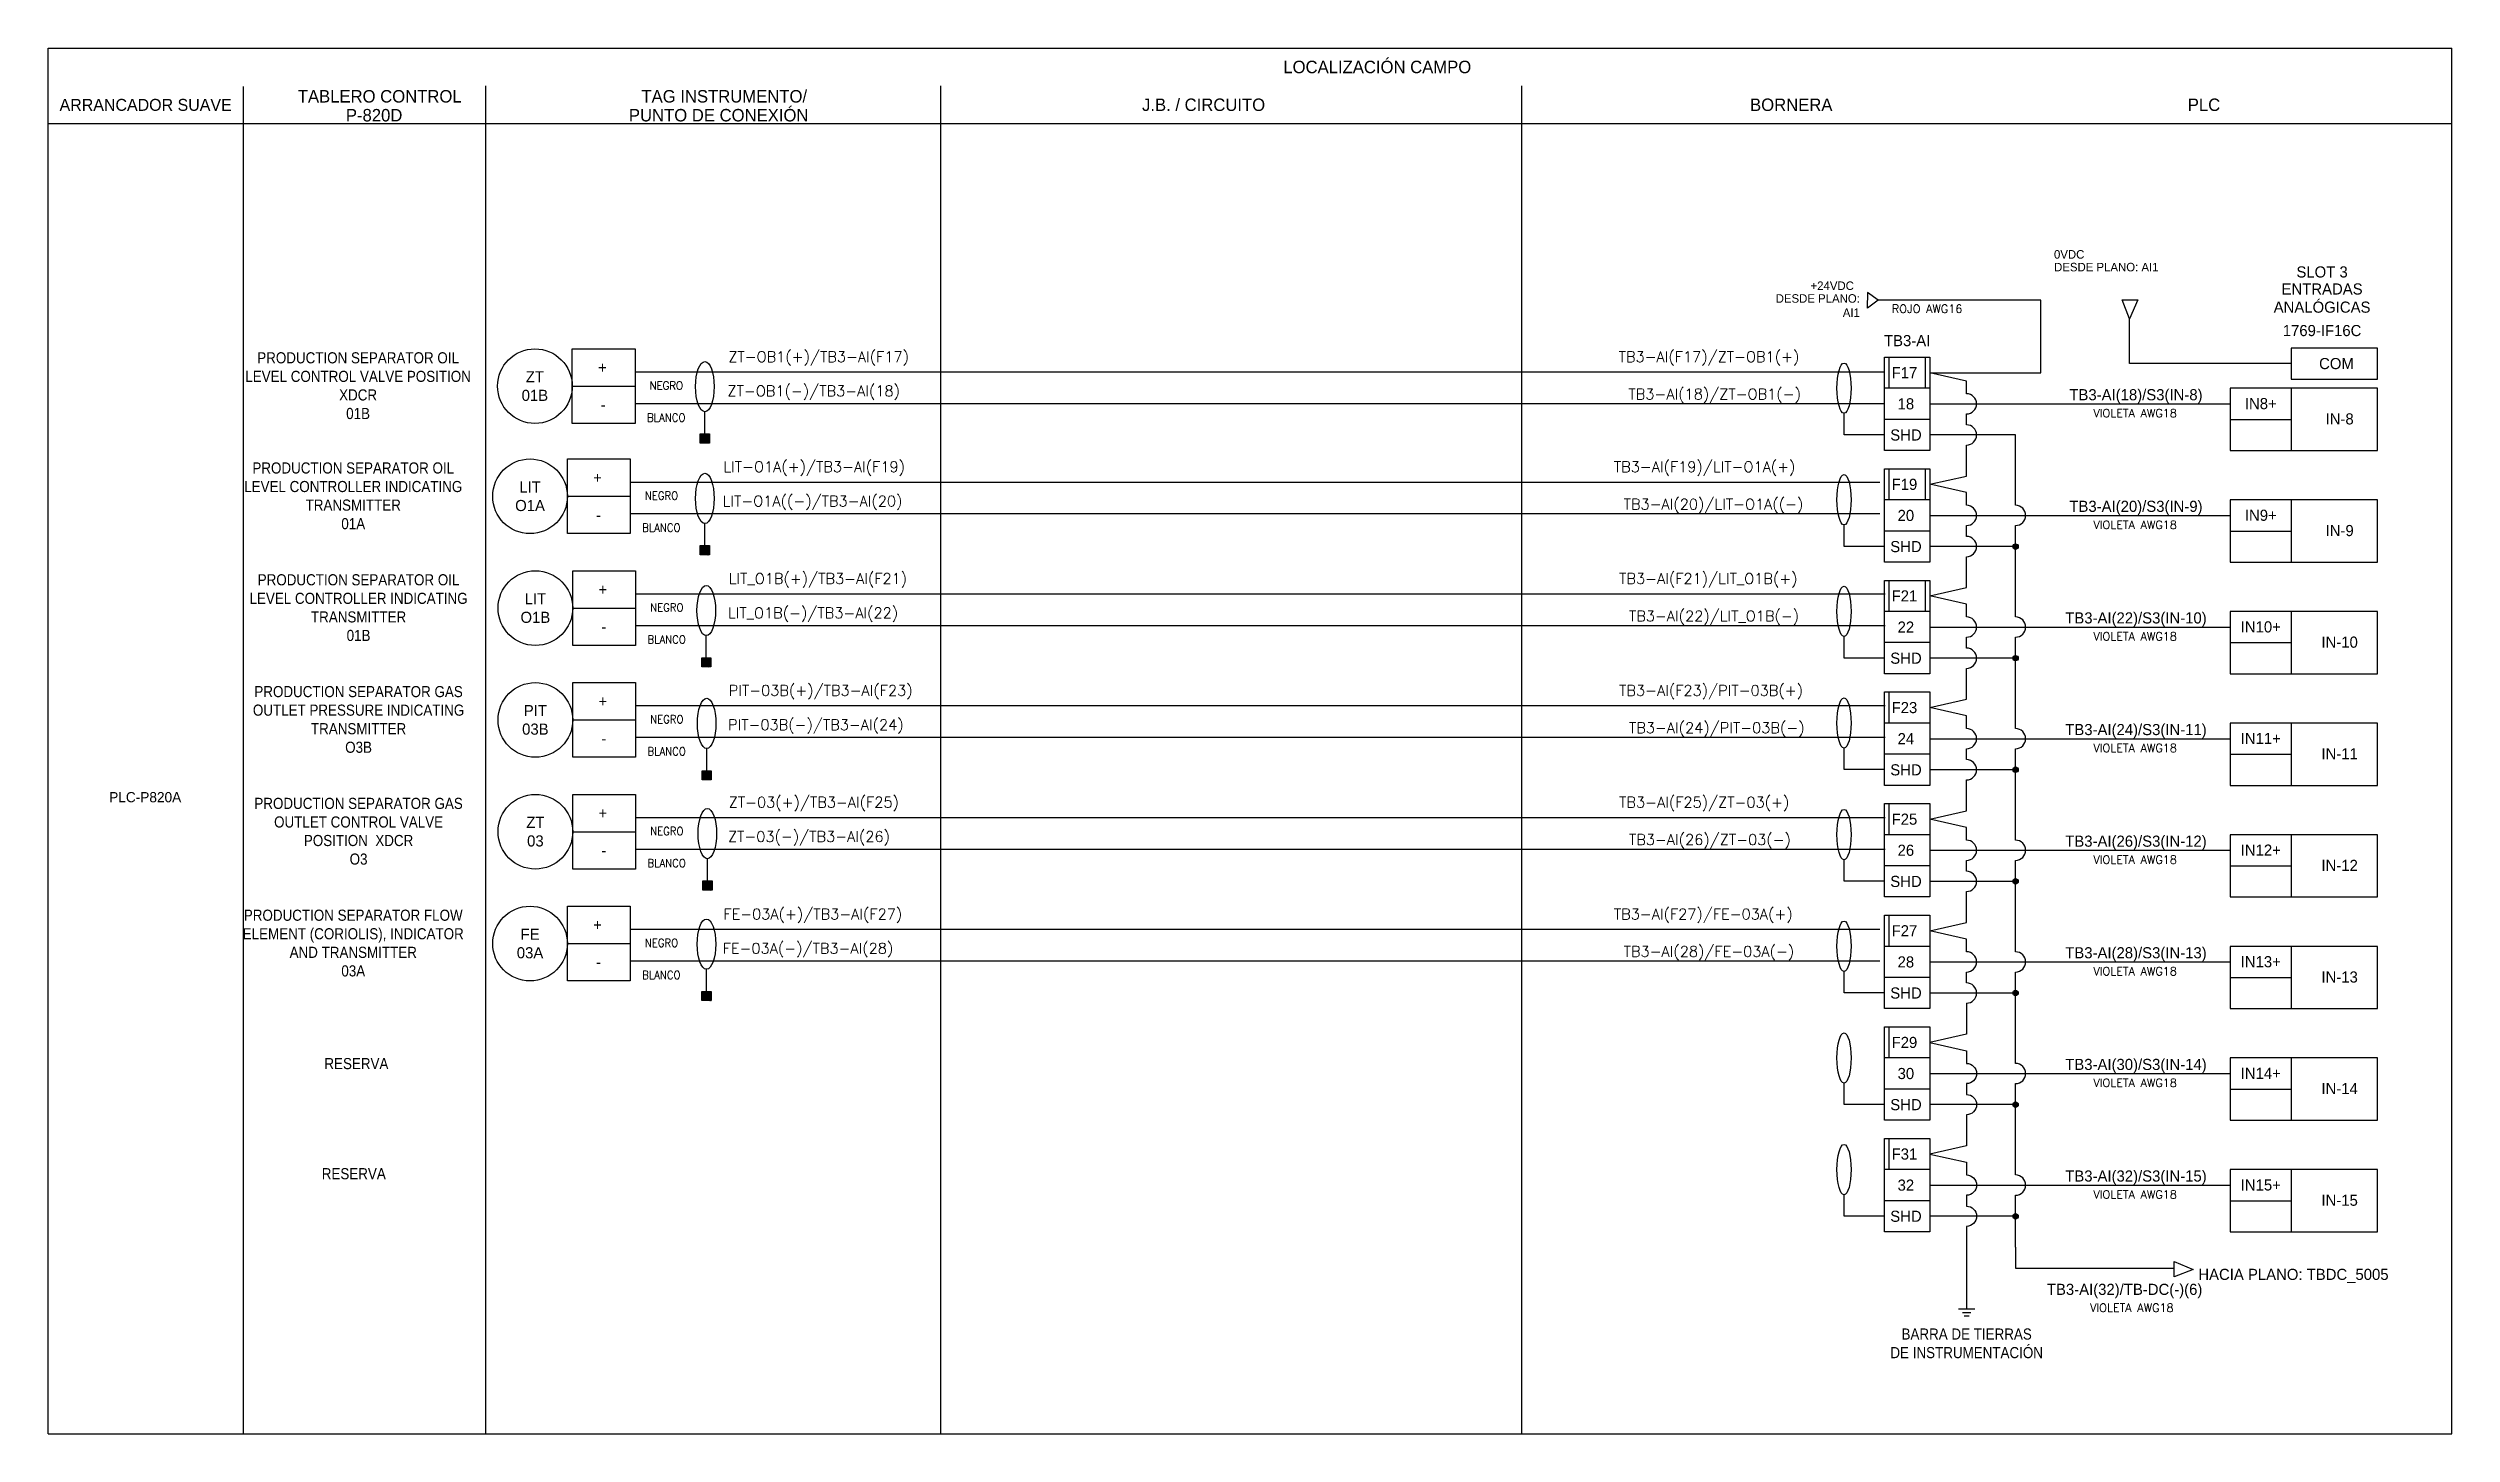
# Model space of a CAD drawing. Extents: x 3087 to 3539, y -282 to -22.
import ezdxf
from ezdxf.enums import TextEntityAlignment as Align

# ---------------------------------------------------------------- set-up
doc = ezdxf.new("R2010")
doc.units = 0
doc.header["$LTSCALE"] = 0.1
doc.header["$MEASUREMENT"] = 0
for name, color, linetype, lineweight in [('EL-cables', 7, 'Continuous', 20), ('EL-componentes', 7, 'Continuous', 25), ('EL-titulos 3', 7, 'Continuous', 20)]:
    doc.layers.add(name, color=color, linetype=linetype, lineweight=lineweight)
doc.styles.add('F1A', font='amir.shx')
doc.styles.add('ROMANS', font='romans.shx')

msp = doc.modelspace()

# ---------------------------------------------------------------- hatches: boundary and pattern name
at = {"lineweight": 25, "ltscale": 88}
h = msp.add_hatch(dxfattribs=at)
h.set_pattern_fill('ANSI31', color=256, scale=0.467995)
h.set_pattern_definition([(45, (2272.74122, -939.794734), (-0.0413652925, 0.0413652925), [])])
h.paths.add_polyline_path([(3209.88, -94.26), (3209.88, -96), (3211.61, -96), (3211.61, -94.26)])
h = msp.add_hatch(dxfattribs=at)
h.set_pattern_fill('ANSI31', color=256, scale=0.467995)
h.set_pattern_definition([(45, (2272.74122, -960.794734), (-0.0413652925, 0.0413652925), [])])
h.paths.add_polyline_path([(3209.88, -115.26), (3209.88, -117), (3211.61, -117), (3211.61, -115.26)])
at = {"ltscale": 0.1}
h = msp.add_hatch(color=256, dxfattribs=at)
h.dxf.hatch_style = 1
edge = h.paths.add_edge_path()
edge.add_arc((3456.94, -115.43), 0.509, 0, 360)
at = {"lineweight": 25, "ltscale": 88}
h = msp.add_hatch(dxfattribs=at)
h.set_pattern_fill('ANSI31', color=256, scale=0.467995)
h.set_pattern_definition([(45, (2272.99871, -981.839603), (-0.0413652925, 0.0413652925), [])])
h.paths.add_polyline_path([(3210.14, -136.3), (3210.14, -138.04), (3211.87, -138.04), (3211.87, -136.3)])
at = {"ltscale": 0.1}
h = msp.add_hatch(color=256, dxfattribs=at)
h.dxf.hatch_style = 1
edge = h.paths.add_edge_path()
edge.add_arc((3456.94, -136.39), 0.509, 0, 360)
at = {"lineweight": 25, "ltscale": 88}
h = msp.add_hatch(dxfattribs=at)
h.set_pattern_fill('ANSI31', color=256, scale=0.467995)
h.set_pattern_definition([(45, (2273.08085, -1003.05195), (-0.0413652925, 0.0413652925), [])])
h.paths.add_polyline_path([(3210.22, -157.52), (3210.22, -159.26), (3211.95, -159.26), (3211.95, -157.52)])
at = {"ltscale": 0.1}
h = msp.add_hatch(color=256, dxfattribs=at)
h.dxf.hatch_style = 1
edge = h.paths.add_edge_path()
edge.add_arc((3456.94, -157.36), 0.509, 0, 360)
at = {"lineweight": 25, "ltscale": 88}
h = msp.add_hatch(dxfattribs=at)
h.set_pattern_fill('ANSI31', color=256, scale=0.467995)
h.set_pattern_definition([(45, (2273.21111, -1023.74291), (-0.0413652925, 0.0413652925), [])])
h.paths.add_polyline_path([(3210.35, -178.21), (3210.35, -179.95), (3212.08, -179.95), (3212.08, -178.21)])
at = {"ltscale": 0.1}
h = msp.add_hatch(color=256, dxfattribs=at)
h.dxf.hatch_style = 1
edge = h.paths.add_edge_path()
edge.add_arc((3456.94, -178.32), 0.509, 0, 360)
at = {"lineweight": 25, "ltscale": 88}
h = msp.add_hatch(dxfattribs=at)
h.set_pattern_fill('ANSI31', color=256, scale=0.467995)
h.set_pattern_definition([(45, (2273.03828, -1044.50301), (-0.0413652925, 0.0413652925), [])])
h.paths.add_polyline_path([(3210.18, -198.97), (3210.18, -200.71), (3211.91, -200.71), (3211.91, -198.97)])
at = {"ltscale": 0.1}
h = msp.add_hatch(color=256, dxfattribs=at)
h.dxf.hatch_style = 1
edge = h.paths.add_edge_path()
edge.add_arc((3456.94, -199.28), 0.509, 0, 360)
h = msp.add_hatch(color=256, dxfattribs=at)
h.dxf.hatch_style = 1
edge = h.paths.add_edge_path()
edge.add_arc((3456.94, -220.25), 0.509, 0, 360)
h = msp.add_hatch(color=256, dxfattribs=at)
h.dxf.hatch_style = 1
edge = h.paths.add_edge_path()
edge.add_arc((3456.94, -241.21), 0.509, 0, 360)

# ---------------------------------------------------------------- linework, layer by layer
at = {"lineweight": 25}
for p, q in [((3087.36, -21.81), (3538.91, -21.81)), ((3087.36, -282.09), (3087.36, -21.81)), ((3538.91, -282.09), (3538.91, -21.81)), ((3169.53, -28.9), (3169.53, -282.09)), ((3255.04, -282.09), (3255.04, -28.9)), ((3364.13, -28.9), (3364.13, -282.09)), ((3087.36, -36), (3538.91, -36)), ((3478.36, -81.03), (3478.36, -72.67)), ((3197.62, -78.29), (3197.62, -92.32)), ((3508.73, -81.03), (3478.36, -81.03)), ((3447.72, -84.34), (3440.82, -82.78)), ((3447.72, -86.72), (3447.72, -84.34)), ((3440.82, -88.62), (3497.26, -88.62)), ((3447.72, -92.56), (3447.72, -90.52)), ((3196.71, -98.97), (3196.71, -113)), ((3447.72, -102.18), (3447.72, -96.37)), ((3440.82, -103.74), (3447.72, -102.18)), ((3447.72, -105.3), (3440.82, -103.74)), ((3447.72, -107.68), (3447.72, -105.3)), ((3440.82, -109.58), (3497.26, -109.58)), ((3447.72, -113.53), (3447.72, -111.49)), ((3197.71, -119.97), (3197.71, -134)), ((3440.82, -130.55), (3497.26, -130.55)), ((3197.71, -140.97), (3197.71, -155)), ((3440.82, -151.51), (3497.26, -151.51)), ((3197.71, -161.97), (3197.71, -176)), ((3440.82, -172.47), (3497.26, -172.47)), ((3196.71, -182.97), (3196.71, -197)), ((3440.82, -193.44), (3497.26, -193.44)), ((3440.82, -214.4), (3497.26, -214.4)), ((3440.82, -235.36), (3497.26, -235.36)), ((3446.23, -258.6), (3449.29, -258.6)), ((3446.99, -259.26), (3448.52, -259.26)), ((3447.3, -259.91), (3448.22, -259.91)), ((3087.36, -282.09), (3538.91, -282.09))]:
    msp.add_line(p, q, dxfattribs=at)
at = {"ltscale": 0.1}
for p, q in [((3124, -29), (3124, -282.09)), ((3203.03, -82.69), (3197.62, -82.69)), ((3432.34, -82.69), (3203.03, -82.69)), ((3202.91, -88.62), (3197.62, -88.62)), ((3432.34, -88.62), (3202.91, -88.62)), ((3202.12, -103.37), (3196.71, -103.37)), ((3431.43, -103.37), (3202.12, -103.37)), ((3202, -109.3), (3196.71, -109.3)), ((3431.43, -109.3), (3202, -109.3)), ((3203.12, -124.37), (3197.71, -124.37)), ((3432.43, -124.37), (3203.12, -124.37)), ((3203, -130.3), (3197.71, -130.3)), ((3432.43, -130.3), (3203, -130.3)), ((3203.12, -145.37), (3197.71, -145.37)), ((3432.43, -145.37), (3203.12, -145.37)), ((3203, -151.3), (3197.71, -151.3)), ((3432.43, -151.3), (3203, -151.3)), ((3203.12, -166.37), (3197.71, -166.37)), ((3432.43, -166.37), (3203.12, -166.37)), ((3203, -172.3), (3197.71, -172.3)), ((3432.43, -172.3), (3203, -172.3)), ((3202.12, -187.37), (3196.71, -187.37)), ((3431.43, -187.37), (3202.12, -187.37)), ((3202, -193.3), (3196.71, -193.3)), ((3431.43, -193.3), (3202, -193.3)), ((3456.94, -247.02), (3456.94, -250.97)), ((3456.94, -250.97), (3486.62, -250.97))]:
    msp.add_line(p, q, dxfattribs=at)
at = {"lineweight": 25, "ltscale": 88}
for p, q in [((3508.79, -97.39), (3508.79, -85.7)), ((3497.26, -91.54), (3508.79, -91.54)), ((3508.79, -118.35), (3508.79, -106.66)), ((3497.26, -112.51), (3508.79, -112.51)), ((3508.79, -139.32), (3508.79, -127.63)), ((3497.26, -133.47), (3508.79, -133.47)), ((3508.79, -160.28), (3508.79, -148.59)), ((3497.26, -154.43), (3508.79, -154.43)), ((3508.79, -181.24), (3508.79, -169.55)), ((3497.26, -175.4), (3508.79, -175.4)), ((3508.79, -202.21), (3508.79, -190.52)), ((3497.26, -196.36), (3508.79, -196.36)), ((3508.79, -223.17), (3508.79, -211.48)), ((3497.26, -217.32), (3508.79, -217.32)), ((3508.79, -244.13), (3508.79, -232.44)), ((3497.26, -238.29), (3508.79, -238.29))]:
    msp.add_line(p, q, dxfattribs=at)
at = {"lineweight": 25, "ltscale": 100}
for points in [[(3479.89, -69.07), (3478.36, -72.67), (3476.97, -69.07), (3479.89, -69.07)], [(3486.73, -249.69), (3490.33, -251.22), (3486.73, -252.61), (3486.73, -249.69)]]:
    msp.add_lwpolyline(points, dxfattribs=at)
at = {"lineweight": 25}
for points in [[(3185.83, -78.29), (3197.62, -78.29)], [(3197.62, -92.32), (3185.83, -92.32), (3185.83, -78.29)], [(3440.82, -79.85), (3440.82, -97.39), (3432.34, -97.39), (3432.34, -79.85)], [(3432.34, -79.85), (3440.82, -79.85)], [(3433.17, -85.7), (3433.17, -79.85)], [(3440, -85.7), (3440, -79.85)], [(3185.83, -85.3), (3197.62, -85.3)], [(3440.82, -85.7), (3432.34, -85.7)], [(3440.82, -91.54), (3432.34, -91.54)], [(3184.92, -98.97), (3196.71, -98.97)], [(3196.71, -113), (3184.92, -113), (3184.92, -98.97)], [(3440.82, -100.82), (3440.82, -118.35), (3432.34, -118.35), (3432.34, -100.82)], [(3432.34, -100.82), (3440.82, -100.82)], [(3433.17, -106.66), (3433.17, -100.82)], [(3440, -106.66), (3440, -100.82)], [(3184.92, -105.99), (3196.71, -105.99)], [(3440.82, -106.66), (3432.34, -106.66)], [(3440.82, -112.51), (3432.34, -112.51)], [(3185.92, -119.97), (3197.71, -119.97)], [(3197.71, -134), (3185.92, -134), (3185.92, -119.97)], [(3440.82, -121.78), (3440.82, -139.32), (3432.34, -139.32), (3432.34, -121.78)], [(3432.34, -121.78), (3440.82, -121.78)], [(3433.17, -127.63), (3433.17, -121.78)], [(3440, -127.63), (3440, -121.78)], [(3185.92, -126.99), (3197.71, -126.99)], [(3440.82, -127.63), (3432.34, -127.63)], [(3440.82, -133.47), (3432.34, -133.47)], [(3185.92, -140.97), (3197.71, -140.97)], [(3197.71, -155), (3185.92, -155), (3185.92, -140.97)], [(3440.82, -142.74), (3440.82, -160.28), (3432.34, -160.28), (3432.34, -142.74)], [(3432.34, -142.74), (3440.82, -142.74)], [(3433.17, -148.59), (3433.17, -142.74)], [(3185.92, -147.99), (3197.71, -147.99)], [(3440.82, -148.59), (3432.34, -148.59)], [(3440.82, -154.43), (3432.34, -154.43)], [(3185.92, -161.97), (3197.71, -161.97)], [(3197.71, -176), (3185.92, -176), (3185.92, -161.97)], [(3440.82, -163.71), (3440.82, -181.24), (3432.34, -181.24), (3432.34, -163.71)], [(3432.34, -163.71), (3440.82, -163.71)], [(3433.17, -169.55), (3433.17, -163.71)], [(3185.92, -168.99), (3197.71, -168.99)], [(3440.82, -169.55), (3432.34, -169.55)], [(3440.82, -175.4), (3432.34, -175.4)], [(3184.92, -182.97), (3196.71, -182.97)], [(3196.71, -197), (3184.92, -197), (3184.92, -182.97)], [(3440.82, -184.67), (3440.82, -202.21), (3432.34, -202.21), (3432.34, -184.67)], [(3432.34, -184.67), (3440.82, -184.67)], [(3433.17, -190.52), (3433.17, -184.67)], [(3184.92, -189.99), (3196.71, -189.99)], [(3440.82, -190.52), (3432.34, -190.52)], [(3440.82, -196.36), (3432.34, -196.36)], [(3440.82, -205.63), (3440.82, -223.17), (3432.34, -223.17), (3432.34, -205.63)], [(3432.34, -205.63), (3440.82, -205.63)], [(3433.17, -211.48), (3433.17, -205.63)], [(3440.82, -211.48), (3432.34, -211.48)], [(3440.82, -217.32), (3432.34, -217.32)], [(3440.82, -226.6), (3440.82, -244.13), (3432.34, -244.13), (3432.34, -226.6)], [(3432.34, -226.6), (3440.82, -226.6)], [(3433.17, -232.44), (3433.17, -226.6)], [(3440.82, -232.44), (3432.34, -232.44)], [(3440.82, -238.29), (3432.34, -238.29)]]:
    msp.add_lwpolyline(points, dxfattribs=at)
for points in [[(3524.93, -78.14), (3508.73, -78.14), (3508.73, -83.98), (3524.93, -83.98)], [(3524.93, -85.7), (3497.26, -85.7), (3497.26, -97.39), (3524.93, -97.39)], [(3524.93, -106.66), (3497.26, -106.66), (3497.26, -118.35), (3524.93, -118.35)], [(3524.93, -127.63), (3497.26, -127.63), (3497.26, -139.32), (3524.93, -139.32)], [(3524.93, -148.59), (3497.26, -148.59), (3497.26, -160.28), (3524.93, -160.28)], [(3524.93, -169.55), (3497.26, -169.55), (3497.26, -181.24), (3524.93, -181.24)], [(3524.93, -190.52), (3497.26, -190.52), (3497.26, -202.21), (3524.93, -202.21)], [(3524.93, -211.48), (3497.26, -211.48), (3497.26, -223.17), (3524.93, -223.17)], [(3524.93, -232.44), (3497.26, -232.44), (3497.26, -244.13), (3524.93, -244.13)]]:
    msp.add_lwpolyline(points, close=True, dxfattribs=at)
at = {"lineweight": 25, "ltscale": 88}
for points in [[(3210.74, -94.26), (3210.74, -90.12)], [(3432.34, -94.44), (3424.72, -94.44), (3424.72, -90.4)], [(3456.94, -107.68), (3456.94, -94.47), (3440.82, -94.47)], [(3210.74, -115.26), (3210.74, -111.12)], [(3432.34, -115.41), (3424.72, -115.41), (3424.72, -111.36)], [(3456.94, -115.43), (3456.94, -111.49)], [(3456.94, -115.43), (3456.94, -115.43), (3440.82, -115.43)], [(3456.94, -128.64), (3456.94, -115.43), (3440.82, -115.43)], [(3211, -136.3), (3211, -132.16)], [(3432.34, -136.37), (3424.72, -136.37), (3424.72, -132.33)], [(3456.94, -136.39), (3456.94, -132.45)], [(3456.94, -136.39), (3456.94, -136.39), (3440.82, -136.39)], [(3456.94, -149.61), (3456.94, -136.39), (3440.82, -136.39)], [(3211.08, -157.52), (3211.08, -153.37)], [(3432.34, -157.33), (3424.72, -157.33), (3424.72, -153.29)], [(3456.94, -157.36), (3456.94, -153.41)], [(3456.94, -157.36), (3456.94, -157.36), (3440.82, -157.36)], [(3456.94, -170.57), (3456.94, -157.36), (3440.82, -157.36)], [(3211.21, -178.21), (3211.21, -174.06)], [(3432.34, -178.3), (3424.72, -178.3), (3424.72, -174.25)], [(3456.94, -178.32), (3456.94, -174.38)], [(3456.94, -178.32), (3456.94, -178.32), (3440.82, -178.32)], [(3456.94, -191.53), (3456.94, -178.32), (3440.82, -178.32)], [(3211.04, -198.97), (3211.04, -194.82)], [(3432.34, -199.26), (3424.72, -199.26), (3424.72, -195.22)], [(3456.94, -199.28), (3456.94, -195.34)], [(3456.94, -199.28), (3456.94, -199.28), (3440.82, -199.28)], [(3456.94, -212.5), (3456.94, -199.28), (3440.82, -199.28)], [(3432.34, -220.25), (3424.72, -220.25), (3424.72, -216.2)], [(3456.94, -220.25), (3456.94, -216.3)], [(3456.94, -220.25), (3456.94, -220.25), (3440.82, -220.25)], [(3456.94, -233.46), (3456.94, -220.25), (3440.82, -220.25)], [(3432.34, -241.21), (3424.72, -241.21), (3424.72, -237.16)], [(3456.94, -247.02), (3456.94, -237.27)], [(3456.94, -241.21), (3456.94, -241.21), (3440.82, -241.21)]]:
    msp.add_lwpolyline(points, dxfattribs=at)
for points in [[(3209.88, -94.26), (3211.61, -94.26), (3211.61, -96), (3209.88, -96)], [(3209.88, -115.26), (3211.61, -115.26), (3211.61, -117), (3209.88, -117)], [(3210.14, -136.3), (3211.87, -136.3), (3211.87, -138.04), (3210.14, -138.04)], [(3210.22, -157.52), (3211.95, -157.52), (3211.95, -159.26), (3210.22, -159.26)], [(3210.35, -178.21), (3212.08, -178.21), (3212.08, -179.95), (3210.35, -179.95)], [(3210.18, -198.97), (3211.91, -198.97), (3211.91, -200.71), (3210.18, -200.71)]]:
    msp.add_lwpolyline(points, close=True, dxfattribs=at)
at = {"lineweight": 25}
for points in [[(3447.72, -138.3, 1), (3447.72, -134.49), (3447.72, -132.45, 1), (3447.72, -128.64), (3447.72, -126.26), (3440.82, -124.7), (3447.72, -123.14), (3447.72, -117.33)], [(3447.72, -159.26, 1), (3447.72, -155.45), (3447.72, -153.41, 1), (3447.72, -149.61), (3447.72, -147.23), (3440.82, -145.67), (3447.72, -144.11), (3447.72, -138.3)], [(3447.72, -180.22, 1), (3447.72, -176.42), (3447.72, -174.38, 1), (3447.72, -170.57), (3447.72, -168.19), (3440.82, -166.63), (3447.72, -165.07), (3447.72, -159.26)], [(3447.72, -201.19, 1), (3447.72, -197.38), (3447.72, -195.34, 1), (3447.72, -191.53), (3447.72, -189.15), (3440.82, -187.59), (3447.72, -186.03), (3447.72, -180.22)], [(3447.72, -201.19), (3447.72, -207), (3440.82, -208.56), (3447.72, -210.12), (3447.72, -212.5, -1), (3447.72, -216.3), (3447.72, -218.34, -1), (3447.72, -222.15), (3447.72, -227.96), (3440.82, -229.52)], [(3440.82, -229.52), (3447.72, -231.08), (3447.72, -233.46, -1), (3447.72, -237.27), (3447.72, -239.31, -1), (3447.72, -243.11), (3447.72, -258.6)]]:
    msp.add_lwpolyline(points, format="xyb", dxfattribs=at)
for centre in [(3178.81, -85.3), (3177.9, -105.99), (3178.9, -126.99), (3178.9, -147.99), (3178.9, -168.99), (3177.9, -189.99)]:
    msp.add_circle(centre, 7.01, dxfattribs=at)
at = {"ltscale": 0.1}
for centre in [(3456.94, -115.43), (3456.94, -136.39), (3456.94, -157.36), (3456.94, -178.32), (3456.94, -199.28), (3456.94, -220.25), (3456.94, -241.21)]:
    msp.add_circle(centre, 0.509, dxfattribs=at)
at = {"lineweight": 25}
for centre in [(3447.72, -88.62), (3447.72, -94.47), (3447.72, -109.58), (3456.94, -109.58), (3447.72, -115.43), (3456.94, -130.55), (3456.94, -151.51), (3456.94, -172.47), (3456.94, -193.44), (3456.94, -214.4), (3456.94, -235.36)]:
    msp.add_arc(centre, 1.9, 270, 90, dxfattribs=at)
at = {"lineweight": 25, "ltscale": 50}
for centre, ratio in [((3210.74, -85.39), 0.369403), ((3424.72, -85.68), 0.281569), ((3210.74, -106.39), 0.369403), ((3424.72, -106.64), 0.281569), ((3211, -127.44), 0.369403), ((3424.72, -127.6), 0.281569), ((3211.08, -148.65), 0.369403), ((3424.72, -148.57), 0.281569), ((3211.21, -169.34), 0.369403), ((3424.72, -169.53), 0.281569), ((3211.04, -190.1), 0.369403), ((3424.72, -190.49), 0.281569), ((3424.72, -211.48), 0.281569), ((3424.72, -232.44), 0.281569)]:
    msp.add_ellipse(centre, major_axis=(0, -4.72), ratio=ratio, dxfattribs=at)
at = {"layer": 'EL-cables', "lineweight": 25}
msp.add_lwpolyline([(3440.82, -82.78), (3461.72, -82.78), (3461.72, -69.18), (3431.13, -69.18), (3429.1, -70.63), (3429.1, -69.2)], dxfattribs=at)
at = {"layer": 'EL-componentes', "lineweight": 25}
msp.add_lwpolyline([(3431.13, -69.18), (3429.1, -67.73), (3429.1, -69.17)], dxfattribs=at)

# ---------------------------------------------------------------- texts
at = {"lineweight": 25, "style": 'F1A'}
for s, height, p in [('LOCALIZACIÓN CAMPO', 2.34, (3337.05, -25.35)), ('ARRANCADOR SUAVE', 2.2432, (3105.69, -32.47)), ('TABLERO CONTROL', 2.34, (3149.66, -30.86)), ('TAG INSTRUMENTO/', 2.34, (3214.38, -30.86)), ('J.B. / CIRCUITO', 2.34, (3304.42, -32.45)), ('BORNERA', 2.34, (3414.81, -32.45)), ('PLC', 2.34, (3492.34, -32.45)), ('P-820D', 2.34, (3148.61, -34.41)), ('PUNTO DE CONEXIÓN', 2.34, (3213.33, -34.41)), ('SLOT 3', 2.091, (3514.52, -63.85)), ('ENTRADAS', 2.091, (3514.52, -67.05)), ('ANALÓGICAS', 2.091, (3514.52, -70.46)), ('TB3-AI', 2.091, (3436.58, -76.75)), ('1769-IF16C', 2.091, (3514.52, -74.86)), ('+', 2.09, (3191.49, -81.8)), ('COM', 2.091, (3517.22, -81.06)), ('F17', 2.091, (3436.07, -82.78)), ('TB3-AI(18)/S3(IN-8)', 2.0907, (3479.56, -86.91)), ('-', 2.09, (3191.65, -88.81)), ('18', 2.091, (3436.34, -88.62)), ('IN8+', 2.091, (3503.01, -88.58)), ('SHD', 2.091, (3436.36, -94.47)), ('IN-8', 2.091, (3517.82, -91.45)), ('+', 2.09, (3190.58, -102.48)), ('F19', 2.091, (3436.07, -103.74)), ('TB3-AI(20)/S3(IN-9)', 2.0907, (3479.56, -107.87)), ('-', 2.09, (3190.74, -109.49)), ('20', 2.091, (3436.34, -109.58)), ('IN9+', 2.091, (3503.01, -109.55)), ('IN-9', 2.091, (3517.82, -112.42)), ('SHD', 2.091, (3436.36, -115.43)), ('+', 2.09, (3191.58, -123.48)), ('F21', 2.091, (3436.07, -124.7)), ('-', 2.09, (3191.74, -130.49)), ('22', 2.091, (3436.34, -130.55)), ('TB3-AI(22)/S3(IN-10)', 2.0907, (3479.56, -128.83)), ('IN10+', 2.091, (3503.01, -130.51)), ('SHD', 2.091, (3436.36, -136.39)), ('IN-10', 2.091, (3517.82, -133.38)), ('+', 2.09, (3191.58, -144.48)), ('F23', 2.091, (3436.07, -145.67)), ('TB3-AI(24)/S3(IN-11)', 2.0907, (3479.56, -149.8)), ('-', 2.09, (3191.74, -151.49)), ('24', 2.091, (3436.34, -151.51)), ('IN11+', 2.091, (3503.01, -151.47)), ('IN-11', 2.091, (3517.82, -154.34)), ('SHD', 2.091, (3436.36, -157.36)), ('+', 2.09, (3191.58, -165.48)), ('F25', 2.091, (3436.07, -166.63)), ('26', 2.091, (3436.34, -172.47)), ('TB3-AI(26)/S3(IN-12)', 2.0907, (3479.56, -170.76)), ('IN12+', 2.091, (3503.01, -172.44)), ('-', 2.09, (3191.74, -172.49)), ('IN-12', 2.091, (3517.82, -175.31)), ('SHD', 2.091, (3436.36, -178.32)), ('+', 2.09, (3190.58, -186.48)), ('F27', 2.091, (3436.07, -187.59)), ('-', 2.09, (3190.74, -193.49)), ('28', 2.091, (3436.34, -193.44)), ('TB3-AI(28)/S3(IN-13)', 2.0907, (3479.56, -191.72)), ('IN13+', 2.091, (3503.01, -193.4)), ('SHD', 2.091, (3436.36, -199.28)), ('IN-13', 2.091, (3517.82, -196.27)), ('F29', 2.091, (3436.07, -208.56)), ('TB3-AI(30)/S3(IN-14)', 2.0907, (3479.56, -212.69)), ('30', 2.091, (3436.34, -214.4)), ('IN14+', 2.091, (3503.01, -214.36)), ('IN-14', 2.091, (3517.82, -217.23)), ('SHD', 2.091, (3436.36, -220.25)), ('F31', 2.091, (3436.07, -229.52)), ('32', 2.091, (3436.34, -235.36)), ('TB3-AI(32)/S3(IN-15)', 2.0907, (3479.56, -233.65)), ('IN15+', 2.091, (3503.01, -235.33)), ('IN-15', 2.091, (3517.82, -238.2)), ('SHD', 2.091, (3436.36, -241.21)), ('TB3-AI(32)/TB-DC(-)(6)', 2.0907, (3477.43, -254.94))]:
    msp.add_text(s, height=height, dxfattribs=at).set_placement(p, align=Align.MIDDLE_CENTER)
at = {"lineweight": 25, "style": 'ROMANS'}
for s, height, p in [('ROJO AWG16', 1.544, (3433.71, -71.54)), ('ZT-OB1(+)/TB3-AI(F17)', 2, (3215.14, -80.77)), ('TB3-AI(F17)/ZT-OB1(+)', 2, (3382.39, -80.77)), ('ZT-OB1(-)/TB3-AI(18)', 2, (3214.99, -87.2)), ('TB3-AI(18)/ZT-OB1(-)', 2, (3384.23, -87.78)), ('VIOLETA AWG18', 1.5444, (3471.56, -91.14)), ('LIT-O1A(+)/TB3-AI(F19)', 2, (3214.22, -101.45)), ('TB3-AI(F19)/LIT-O1A(+)', 2, (3381.48, -101.45)), ('LIT-O1A((-)/TB3-AI(20)', 2, (3214.08, -107.89)), ('TB3-AI(20)/LIT-O1A((-)', 2, (3383.32, -108.47)), ('VIOLETA AWG18', 1.5444, (3471.56, -112.11)), ('LIT_O1B(+)/TB3-AI(F21)', 2, (3215.22, -122.45)), ('TB3-AI(F21)/LIT_O1B(+)', 2, (3382.48, -122.45)), ('LIT_O1B(-)/TB3-AI(22)', 2, (3215.08, -128.89)), ('TB3-AI(22)/LIT_O1B(-)', 2, (3384.32, -129.47)), ('VIOLETA AWG18', 1.5444, (3471.56, -133.07)), ('PIT-03B(+)/TB3-AI(F23)', 2, (3215.22, -143.45)), ('TB3-AI(F23)/PIT-03B(+)', 2, (3382.48, -143.45)), ('PIT-03B(-)/TB3-AI(24)', 2, (3215.08, -149.89)), ('TB3-AI(24)/PIT-03B(-)', 2, (3384.32, -150.47)), ('VIOLETA AWG18', 1.5444, (3471.56, -154.03)), ('ZT-03(+)/TB3-AI(F25)', 2, (3215.22, -164.45)), ('TB3-AI(F25)/ZT-03(+)', 2, (3382.48, -164.45)), ('ZT-03(-)/TB3-AI(26)', 2, (3215.08, -170.89)), ('TB3-AI(26)/ZT-03(-)', 2, (3384.32, -171.47)), ('VIOLETA AWG18', 1.5444, (3471.56, -175)), ('FE-03A(+)/TB3-AI(F27)', 2, (3214.22, -185.45)), ('TB3-AI(F27)/FE-03A(+)', 2, (3381.48, -185.45)), ('FE-03A(-)/TB3-AI(28)', 2, (3214.08, -191.89)), ('TB3-AI(28)/FE-03A(-)', 2, (3383.32, -192.47)), ('VIOLETA AWG18', 1.5444, (3471.56, -195.96)), ('VIOLETA AWG18', 1.5444, (3471.56, -216.92)), ('VIOLETA AWG18', 1.5444, (3471.56, -237.89)), ('VIOLETA AWG18', 1.5444, (3470.94, -259.17))]:
    msp.add_text(s, height=height, dxfattribs=at).set_placement(p)
at = {"lineweight": 25, "style": 'ROMANS', "width": 0.9}
for s, p in [('NEGRO', (3206.63, -85.96)), ('BLANCO', (3207.08, -91.98)), ('NEGRO', (3205.72, -106.64)), ('BLANCO', (3206.17, -112.66)), ('NEGRO', (3206.72, -127.64)), ('BLANCO', (3207.17, -133.66)), ('NEGRO', (3206.72, -148.64)), ('BLANCO', (3207.17, -154.66)), ('NEGRO', (3206.72, -169.64)), ('BLANCO', (3207.17, -175.66)), ('NEGRO', (3205.72, -190.64)), ('BLANCO', (3206.17, -196.66))]:
    msp.add_text(s, height=1.544, dxfattribs=at).set_placement(p, align=Align.RIGHT)
at = {"lineweight": 25, "ltscale": 0.1, "attachment_point": 5, "style": 'F1A'}
for s, insert, char_height, width in [('{\\W0.9;PRODUCTION SEPARATOR OIL LEVEL CONTROL VALVE POSITION  XDCR\\P01B}', (3145.6, -85.22), 2.0907, 43.3753), ('ZT\\P01B', (3178.81, -85.3), 2.091, 16.8562), ('{\\W0.9;PRODUCTION SEPARATOR OIL LEVEL CONTROLLER INDICATING TRANSMITTER\\P01A}', (3144.69, -105.91), 2.0907, 43.3753), ('LIT\\PO1A', (3177.9, -105.99), 2.091, 16.8562), ('{\\W0.9;PRODUCTION SEPARATOR OIL LEVEL CONTROLLER INDICATING TRANSMITTER\\P01B}', (3145.69, -126.91), 2.0907, 43.3753), ('LIT\\PO1B', (3178.9, -126.99), 2.091, 16.8562), ('{\\W0.9;PRODUCTION SEPARATOR GAS OUTLET PRESSURE INDICATING TRANSMITTER\\PO3B}', (3145.69, -147.91), 2.0907, 43.3753), ('PIT^J03B', (3178.9, -147.99), 2.091, 16.8562), ('{\\fAller|b0|i0|c0|p0;\\H0.91667x;PLC-P820A}', (3105.61, -162.51), 2.0907, 16.6305), ('{\\W0.9;PRODUCTION SEPARATOR GAS OUTLET CONTROL VALVE POSITION  XDCR\\PO3}', (3145.69, -168.91), 2.0907, 43.3753), ('ZT^J03', (3178.9, -168.99), 2.091, 16.8562), ('{\\W0.9;PRODUCTION SEPARATOR FLOW ELEMENT (CORIOLIS), INDICATOR AND TRANSMITTER\\P03A}', (3144.69, -189.91), 2.0907, 43.3753), ('FE\\P03A', (3177.9, -189.99), 2.091, 16.8562), ('{\\W0.9;RESERVA}', (3145.28, -212.55), 2.0907, 43.3753), ('{\\W0.9;RESERVA}', (3144.79, -233.23), 2.0907, 43.3753), ('{\\W0.9;BARRA DE TIERRAS\\PDE INSTRUMENTACIÓN}', (3447.76, -265.09), 2.0907, 43.3753)]:
    msp.add_mtext(s, dxfattribs=dict(at, insert=insert, char_height=char_height, width=width))
at = {"lineweight": 25, "insert": (3490.56, -251.08), "char_height": 2.0907, "width": 36.4521, "attachment_point": 1, "style": 'F1A'}
msp.add_mtext('\\pxqr;HACIA PLANO: TBDC_5005', dxfattribs=at)
at = {"layer": 'EL-titulos 3', "lineweight": 25, "style": 'F1A'}
for s, p in [('0VDC', (3464.16, -61.35)), ('+24VDC', (3418.43, -67.24))]:
    msp.add_text(s, height=1.6, dxfattribs=at).set_placement(p)
at = {"layer": 'EL-titulos 3', "lineweight": 25, "char_height": 1.6, "width": 36.4521, "attachment_point": 1, "style": 'F1A'}
for s, insert in [('\\pxql;DESDE PLANO: AI1 ', (3464.18, -62.14)), ('\\pxqr;DESDE PLANO: \\PAI1 ', (3391.25, -68.03))]:
    msp.add_mtext(s, dxfattribs=dict(at, insert=insert))

doc.saveas('drawing.dxf')
